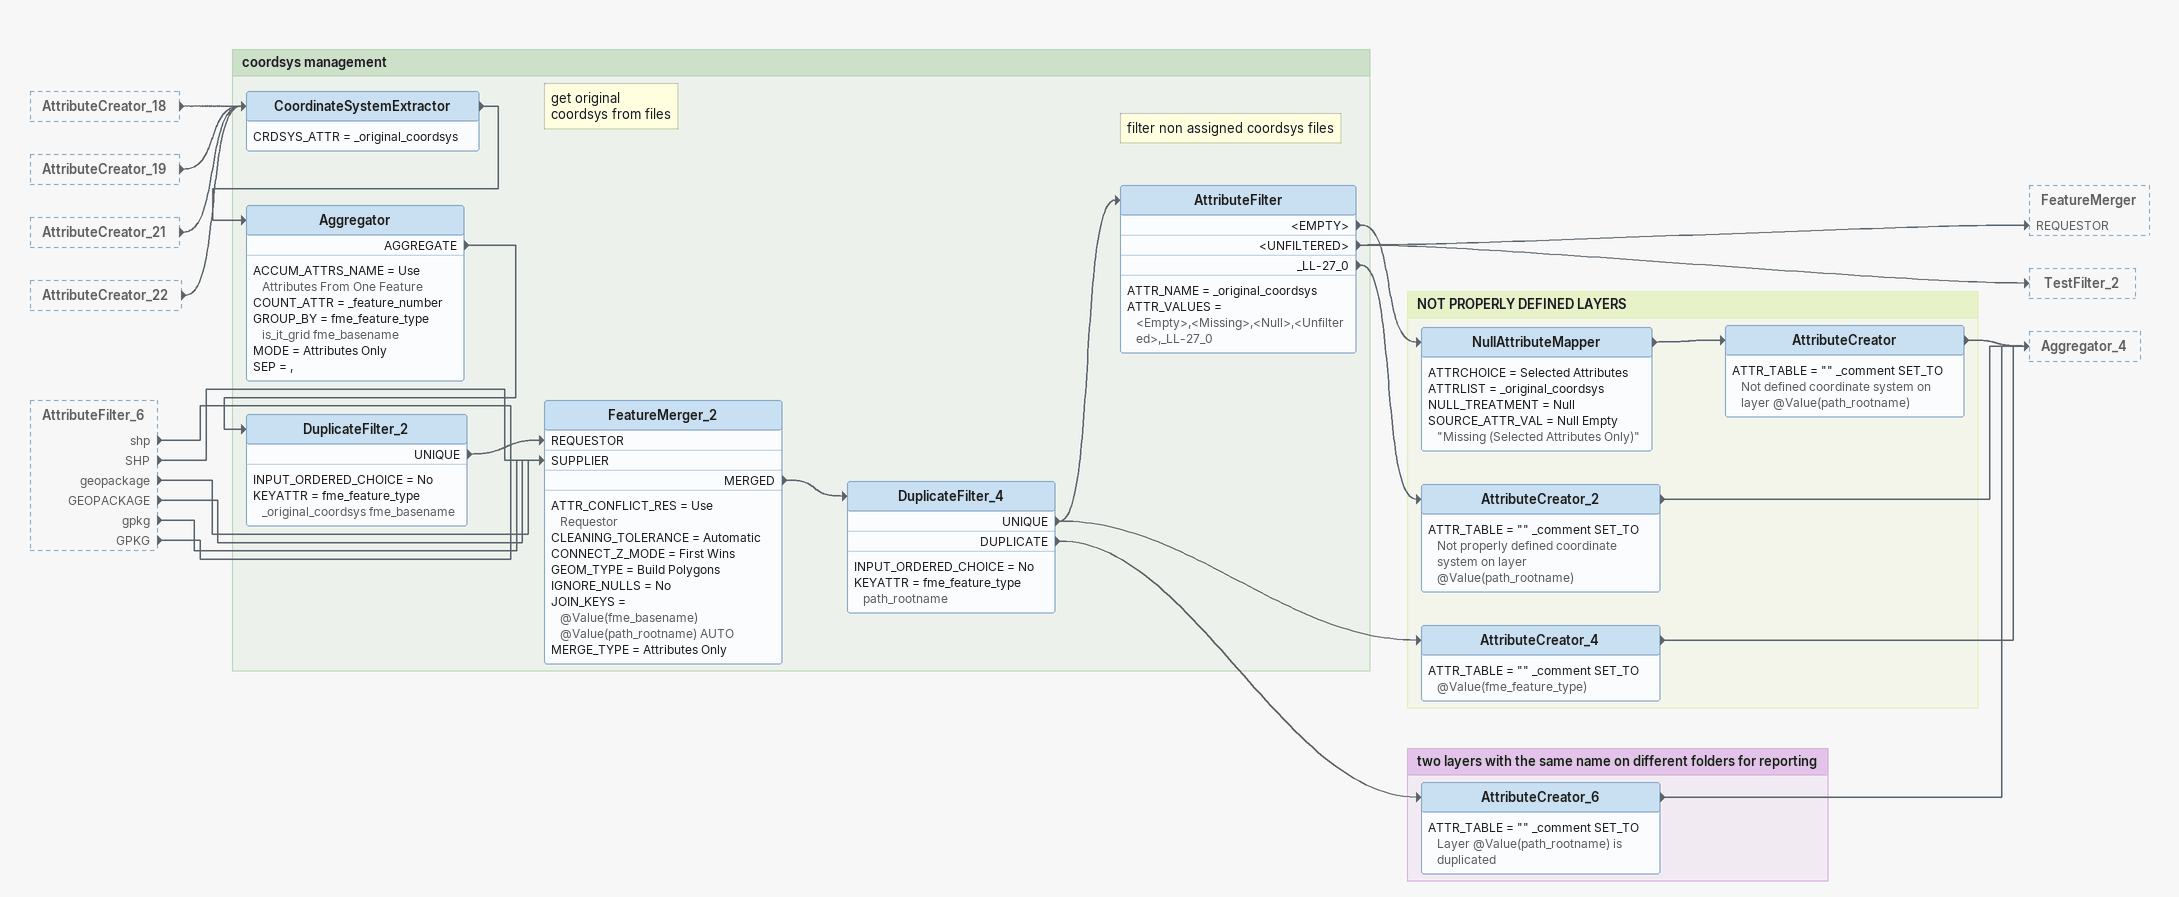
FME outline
AttributeCreator_18 [outside]
    -> CoordinateSystemExtractor
AttributeCreator_19 [outside]
    -> CoordinateSystemExtractor
AttributeCreator_21 [outside]
    -> CoordinateSystemExtractor
AttributeCreator_22 [outside]
    -> CoordinateSystemExtractor
AttributeFilter_6 [outside]
    shp -> FeatureMerger_2 [SUPPLIER]
    SHP -> FeatureMerger_2 [SUPPLIER]
    geopackage -> FeatureMerger_2 [SUPPLIER]
    GEOPACKAGE -> FeatureMerger_2 [SUPPLIER]
    gpkg -> FeatureMerger_2 [SUPPLIER]
    GPKG -> FeatureMerger_2 [SUPPLIER]

Bookmark: coordsys management
Note: get original / coordsys from files
CoordinateSystemExtractor
    CRDSYS_ATTR = _original_coordsys
    -> Aggregator
Aggregator
    ACCUM_ATTRS_NAME = Use Attributes From One Feature
    COUNT_ATTR = _feature_number
    GROUP_BY = fme_feature_type is_it_grid fme_basename
    MODE = Attributes Only
    SEP = ,
    AGGREGATE -> DuplicateFilter_2
DuplicateFilter_2
    INPUT_ORDERED_CHOICE = No
    KEYATTR = fme_feature_type _original_coordsys fme_basename
    UNIQUE -> FeatureMerger_2 [REQUESTOR]
FeatureMerger_2
    ATTR_CONFLICT_RES = Use Requestor
    CLEANING_TOLERANCE = Automatic
    CONNECT_Z_MODE = First Wins
    GEOM_TYPE = Build Polygons
    IGNORE_NULLS = No
    JOIN_KEYS = @Value(fme_basename) @Value(path_rootname) AUTO
    MERGE_TYPE = Attributes Only
    MERGED -> DuplicateFilter_4
DuplicateFilter_4
    INPUT_ORDERED_CHOICE = No
    KEYATTR = fme_feature_type path_rootname
    UNIQUE -> AttributeFilter
    UNIQUE -> AttributeCreator_4
    DUPLICATE -> AttributeCreator_6
Note: filter non assigned coordsys files
AttributeFilter
    ATTR_NAME = _original_coordsys
    ATTR_VALUES = <Empty>,<Missing>,<Null>,<Unfiltered>,_LL-27_0
    <EMPTY> -> NullAttributeMapper
    <UNFILTERED> -> FeatureMerger [REQUESTOR]
    <UNFILTERED> -> TestFilter_2
    _LL-27_0 -> AttributeCreator_2

Bookmark: NOT PROPERLY DEFINED LAYERS
NullAttributeMapper
    ATTRCHOICE = Selected Attributes
    ATTRLIST = _original_coordsys
    NULL_TREATMENT = Null
    SOURCE_ATTR_VAL = Null Empty "Missing (Selected Attributes Only)"
    -> AttributeCreator
AttributeCreator
    ATTR_TABLE = "" _comment SET_TO Not defined coordinate system on layer @Value(path_rootname)
    -> Aggregator_4
AttributeCreator_2
    ATTR_TABLE = "" _comment SET_TO Not properly defined coordinate system on layer @Value(path_rootname)
    -> Aggregator_4
AttributeCreator_4
    ATTR_TABLE = "" _comment SET_TO @Value(fme_feature_type)
    -> Aggregator_4

Bookmark: two layers with the same name on different folders for reporting
AttributeCreator_6
    ATTR_TABLE = "" _comment SET_TO Layer @Value(path_rootname) is duplicated
    -> Aggregator_4
